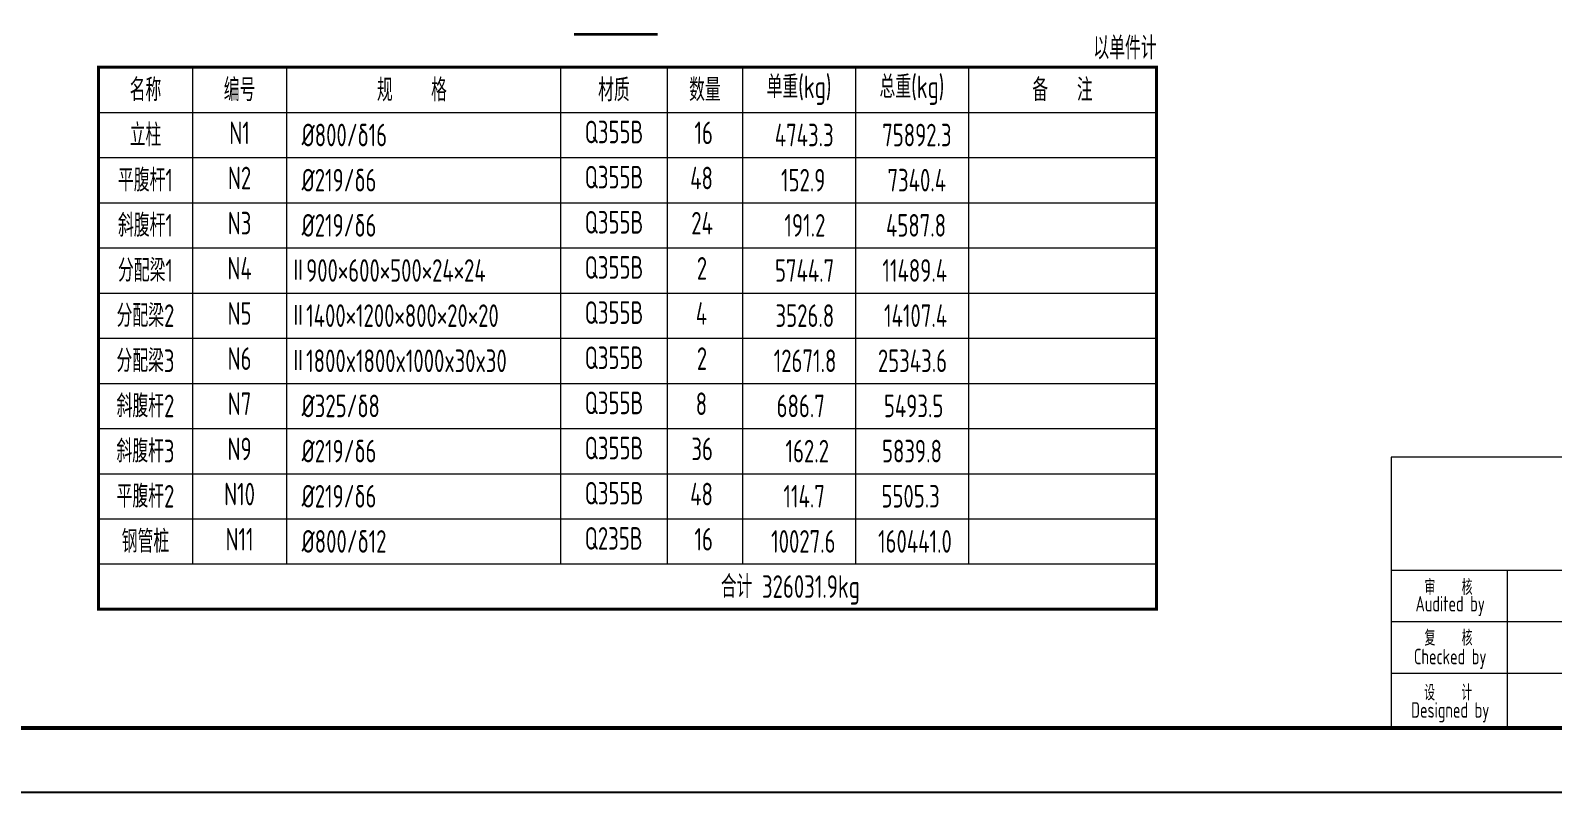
# Model space of a CAD drawing. Extents: x -2876908 to 633791, y -1383861 to 872234.
# Drawn here: x -1265421 to -1147469, y -432096 to -373020 of the extents above; entities that cross this region are included whole.
import ezdxf
from ezdxf.enums import TextEntityAlignment as Align

# ---------------------------------------------------------------- set-up
doc = ezdxf.new("R2010")
doc.units = 0
doc.header["$LTSCALE"] = 5
doc.header["$MEASUREMENT"] = 0
doc.layers.get('0').update_dxf_attribs({"linetype": 'CONTINUOUS', "lineweight": 25})
for name, color, linetype, lineweight in [('1粗实线', 1, 'CONTINUOUS', 30), ('2细实线', 5, 'CONTINUOUS', 18), ('6文本', 7, 'CONTINUOUS', 15), ('HFZT', 5, 'CONTINUOUS', 15)]:
    doc.layers.add(name, color=color, linetype=linetype, lineweight=lineweight)
doc.styles.add('TSSD_Dimension', font='tssdeng.shx', dxfattribs={"width": 0.7, "bigfont": 'hztxt.shx'})
doc.styles.add('TSSD_NORM', font='tssdeng.shx', dxfattribs={"width": 0.7, "bigfont": 'hztxt.shx'})
doc.styles.add('图框-仿宋', font='tssdeng.shx', dxfattribs={"bigfont": 'hztxt.shx'})

# ---------------------------------------------------------------- blocks, each defined once
blk = doc.blocks.new('施工设计图框')
at = {"color": 7, "linetype": 'Continuous'}
blk.add_lwpolyline([(-395.5, -13.5), (-395.5, 283.5), (24.5, 283.5), (24.5, -13.5), (-395.5, -13.5)], dxfattribs=at)
at = {"layer": '1粗实线', "color": 7, "linetype": 'Continuous', "const_width": 0.6}
blk.add_lwpolyline([(-370.5, -3.5), (-370.5, 273.5), (14.5, 273.5), (14.5, -3.5), (-370.5, -3.5)], dxfattribs=at)
at = {"layer": 'HFZT'}
for p, q in [((-147.5, 38.5), (-147.5, -3.5)), ((14.5, 38.5), (-147.5, 38.5)), ((-147.5, 21), (14.5, 21)), ((-129.5, 21), (-129.5, -3.5)), ((-147.5, 13), (-111.5, 13)), ((-147.5, 5), (-111.5, 5)), ((-147.5, -3.5), (14.5, -3.5))]:
    blk.add_line(p, q, dxfattribs=at)
at = {"layer": 'HFZT', "style": '图框-仿宋', "width": 0.7}
for s, p in [('审    核', (-138.6, 18.45)), ('Audited by', (-138.34, 15.43)), ('复    核', (-138.6, 10.6)), ('Checked by', (-138.34, 7.23)), ('设    计', (-138.65, 2.1)), ('Designed by', (-138.34, -1.05))]:
    blk.add_text(s, height=2.4, dxfattribs=at).set_placement(p, align=Align.MIDDLE)
at = {"layer": 'HFZT', "color": 2, "style": 'TSSD_NORM', "width": 0.7}
for tag, height, p in [('比例尺', 2.5, (7.25, 17.5)), ('图号', 2.5, (-20.49, 3.5)), ('日期', 2.5, (7.25, 3.5)), ('图名', 4, (-76.24, 0.75))]:
    blk.add_attdef(tag, text='', height=height, dxfattribs=at).set_placement(p, align=Align.MIDDLE)

msp = doc.modelspace()

# ---------------------------------------------------------------- linework, layer by layer
at = {"const_width": 208.333}
msp.add_lwpolyline([(-1223311.482, -373314.119), (-1216806.086, -373314.119)], dxfattribs=at)
at = {"layer": '1粗实线', "const_width": 233.333, "flags": 128}
msp.add_lwpolyline([(-1260152.129, -375877.32), (-1260152.129, -417877.32), (-1178153.457, -417877.32), (-1178153.457, -375877.32)], close=True, dxfattribs=at)
at = {"layer": '2细实线'}
for p, q in [((-1252860.462, -375877.32), (-1252860.462, -414377.32)), ((-1245568.795, -375877.32), (-1245568.795, -414377.32)), ((-1224343.729, -375877.32), (-1224343.729, -414377.32)), ((-1216070.124, -375877.32), (-1216070.124, -414377.32)), ((-1210236.79, -375877.32), (-1210236.79, -414377.32)), ((-1201486.79, -375877.32), (-1201486.79, -414377.32)), ((-1192736.79, -375877.32), (-1192736.79, -414377.32)), ((-1260152.129, -379377.32), (-1178153.457, -379377.32)), ((-1245568.795, -379377.32), (-1178153.457, -379377.32)), ((-1260152.129, -382877.32), (-1178153.457, -382877.32)), ((-1260152.129, -386377.32), (-1178153.457, -386377.32)), ((-1260152.129, -389877.32), (-1178153.457, -389877.32)), ((-1260152.129, -393377.32), (-1178153.457, -393377.32)), ((-1260152.129, -396877.32), (-1178153.457, -396877.32)), ((-1260152.129, -400377.32), (-1178153.457, -400377.32)), ((-1260152.129, -403877.32), (-1178153.457, -403877.32)), ((-1260152.129, -403877.32), (-1178153.457, -403877.32)), ((-1260152.129, -407377.32), (-1178153.457, -407377.32)), ((-1260152.129, -410877.32), (-1178153.457, -410877.32)), ((-1260152.129, -414377.32), (-1178153.457, -414377.32))]:
    msp.add_line(p, q, dxfattribs=at)

# ---------------------------------------------------------------- block references
at = {"xscale": 500, "yscale": 500, "zscale": 500}
msp.add_blockref('施工设计图框', (-1086231.232, -425346.118), dxfattribs=at)

# ---------------------------------------------------------------- texts
at = {"layer": '6文本', "style": 'TSSD_NORM', "width": 0.7}
for s, p in [('以单件计', (-1178153.457, -374377.32)), ('16', (-1212534.518, -380959.051)), ('4743.3', (-1203176.683, -381127.32)), ('75892.3', (-1194040.138, -381127.32)), ('48', (-1212534.518, -384459.051)), ('152.9', (-1203820.124, -384627.32)), ('7340.4', (-1194465.097, -384627.32)), ('24', (-1212534.518, -387959.051)), ('191.2', (-1203820.124, -388127.32)), ('4587.8', (-1194465.097, -388127.32)), ('2', (-1212985.131, -391459.051)), ('5744.7', (-1203136.695, -391627.32)), ('11489.4', (-1194386.695, -391627.32)), ('4', (-1212985.131, -394959.051)), ('3526.8', (-1203136.695, -395127.32)), ('14107.4', (-1194386.695, -395127.32)), ('2', (-1212985.131, -398459.051)), ('12671.8', (-1202965.11, -398627.32)), ('25343.6', (-1194386.695, -398627.32)), ('8', (-1212985.131, -401959.051)), ('686.7', (-1203860.629, -402127.32)), ('5493.5', (-1194675.756, -402127.32)), ('36', (-1212534.518, -405459.051)), ('162.2', (-1203538.61, -405627.32)), ('5839.8', (-1194787.142, -405627.32)), ('48', (-1212534.518, -408959.051)), ('114.7', (-1203859.331, -409127.32)), ('5505.3', (-1194955.218, -409127.32)), ('16', (-1212534.518, -412459.051)), ('10027.6', (-1203031.197, -412627.32)), ('160441.0', (-1194019.627, -412627.32))]:
    msp.add_text(s, height=1750, dxfattribs=at).set_placement(p, align=Align.MIDDLE_RIGHT)
for s, p in [('名称', (-1256506.295, -377627.32)), ('编号', (-1249214.629, -377627.32)), ('规    格', (-1235862.253, -377641.1)), ('材质', (-1220206.926, -377641.1)), ('数量', (-1213153.457, -377627.32)), ('单重(kg)', (-1205861.79, -377391.743)), ('总重(kg)', (-1197111.79, -377391.743)), ('备   注', (-1185445.124, -377627.32)), ('立柱', (-1256506.295, -381127.32)), ('N1', (-1249214.629, -380959.051)), ('平腹杆1', (-1256506.295, -384627.32)), ('N2', (-1249214.629, -384459.051)), ('斜腹杆1', (-1256506.295, -388127.32)), ('N3', (-1249214.629, -387959.051)), ('分配梁1', (-1256506.295, -391627.32)), ('N4', (-1249214.629, -391459.051)), ('分配梁2', (-1256506.295, -395127.32)), ('N5', (-1249214.629, -394959.051)), ('分配梁3', (-1256506.295, -398627.32)), ('N6', (-1249214.629, -398459.051)), ('斜腹杆2', (-1256506.295, -402127.32)), ('N7', (-1249214.629, -401959.051)), ('斜腹杆3', (-1256506.295, -405627.32)), ('N9', (-1249214.629, -405459.051)), ('平腹杆2', (-1256506.295, -409127.32)), ('N10', (-1249214.629, -408959.051)), ('钢管桩', (-1256506.295, -412627.32)), ('N11', (-1249214.629, -412459.051)), ('合计 326031.9kg', (-1206536.406, -416127.32))]:
    msp.add_text(s, height=1750, dxfattribs=at).set_placement(p, align=Align.MIDDLE_CENTER)
at = {"layer": '6文本', "width": 0.7}
for s, style, p in [('%%C800/δ16', 'TSSD_NORM', (-1244402.129, -381127.32)), ('Q355B', 'TSSD_NORM', (-1222468.465, -380891.743)), ('%%C219/δ6', 'TSSD_NORM', (-1244402.129, -384627.32)), ('Q355B', 'TSSD_NORM', (-1222468.465, -384391.743)), ('%%C219/δ6', 'TSSD_Dimension', (-1244402.129, -388127.32)), ('Q355B', 'TSSD_NORM', (-1222468.465, -387891.743)), ('Ⅱ900×600×500×24×24', 'TSSD_NORM', (-1245280.799, -391627.32)), ('Q355B', 'TSSD_NORM', (-1222468.465, -391391.743)), ('Ⅱ1400×1200×800×20×20', 'TSSD_NORM', (-1245280.799, -395127.32)), ('Q355B', 'TSSD_NORM', (-1222468.465, -394891.743)), ('Ⅱ1800x1800x1000x30x30', 'TSSD_NORM', (-1245280.799, -398627.32)), ('Q355B', 'TSSD_NORM', (-1222468.465, -398391.743)), ('Q355B', 'TSSD_NORM', (-1222468.465, -401891.743)), ('%%C325/δ8', 'TSSD_Dimension', (-1244402.129, -402127.32)), ('Q355B', 'TSSD_NORM', (-1222468.465, -405391.743)), ('%%C219/δ6', 'TSSD_Dimension', (-1244402.129, -405627.32)), ('Q355B', 'TSSD_NORM', (-1222468.465, -408891.743)), ('%%C219/δ6', 'TSSD_Dimension', (-1244402.129, -409127.32)), ('Q235B', 'TSSD_NORM', (-1222468.465, -412391.743)), ('%%C800/δ12', 'TSSD_NORM', (-1244402.129, -412627.32))]:
    msp.add_text(s, height=1750, dxfattribs=dict(at, style=style)).set_placement(p, align=Align.MIDDLE_LEFT)

doc.saveas('drawing.dxf')
